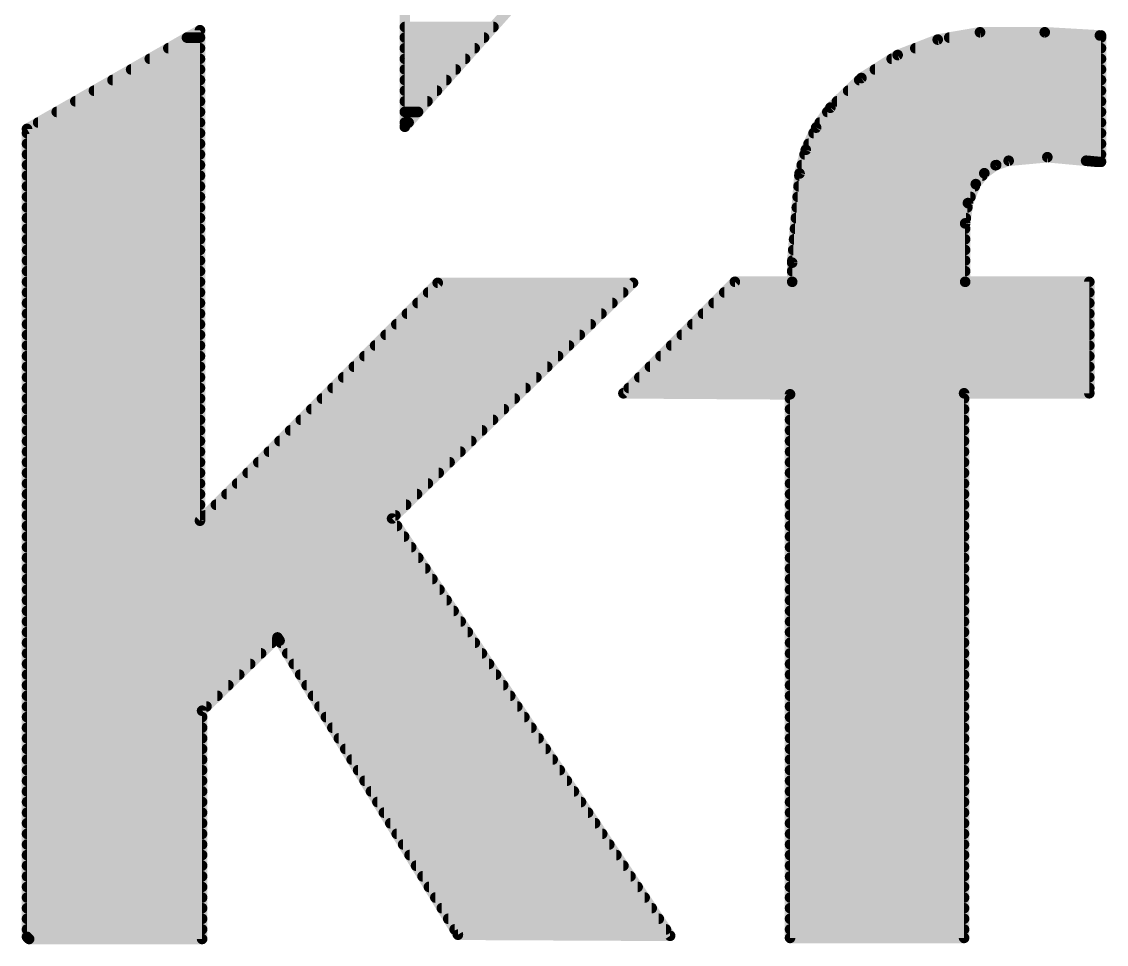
# Model space of a CAD drawing. Extents: x -15.6 to 66.2, y -11.4 to 53.5.
# Drawn here: x 34.234 to 36.83, y 11.09 to 13.297 of the extents above; entities that cross this region are included whole.
import ezdxf

# ---------------------------------------------------------------- set-up
doc = ezdxf.new("R2010")
doc.units = 0
doc.layers.add('21', color=41, linetype='CONTINUOUS')

msp = doc.modelspace()

# ---------------------------------------------------------------- linework, layer by layer
at = {"layer": '21', "const_width": 0.0254}
for points in [[(35.1511, 14.5618), (35.1511, 13.0454)], [(35.1511, 13.0454), (35.6387, 13.5941)], [(35.1511, 13.2842), (35.3633, 13.2842)], [(34.2468, 13.0404), (34.6608, 13.2766)], [(34.6296, 13.2588), (34.6608, 13.2588)], [(34.6608, 13.2766), (34.6608, 12.1031)], [(35.1511, 13.2588), (35.3407, 13.2588)], [(36.3306, 13.2171), (36.4265, 13.2541)], [(36.4265, 13.2541), (36.5277, 13.2715)], [(36.454, 13.2588), (36.8173, 13.2588)], [(36.5277, 13.2715), (36.6827, 13.2715)], [(36.6827, 13.2715), (36.8148, 13.2639)], [(36.8148, 13.2639), (36.8173, 13.2639)], [(36.8173, 13.2639), (36.8173, 12.9616)], [(34.5851, 13.2334), (34.6608, 13.2334)], [(35.1511, 13.2334), (35.3182, 13.2334)], [(36.3729, 13.2334), (36.8173, 13.2334)], [(34.5406, 13.208), (34.6608, 13.208)], [(35.1511, 13.208), (35.2956, 13.208)], [(36.2439, 13.1621), (36.3306, 13.2171)], [(36.3162, 13.208), (36.8173, 13.208)], [(34.496, 13.1826), (34.6608, 13.1826)], [(35.1511, 13.1826), (35.273, 13.1826)], [(36.2762, 13.1826), (36.8173, 13.1826)], [(34.4515, 13.1572), (34.6608, 13.1572)], [(35.1511, 13.1572), (35.2505, 13.1572)], [(36.1696, 13.0912), (36.2439, 13.1621)], [(36.2387, 13.1572), (36.8173, 13.1572)], [(34.407, 13.1318), (34.6608, 13.1318)], [(35.1511, 13.1318), (35.2279, 13.1318)], [(36.2121, 13.1318), (36.8173, 13.1318)], [(34.3625, 13.1064), (34.6608, 13.1064)], [(35.1511, 13.1064), (35.2053, 13.1064)], [(36.1855, 13.1064), (36.8173, 13.1064)], [(34.318, 13.081), (34.6608, 13.081)], [(35.1511, 13.081), (35.1827, 13.081)], [(36.1356, 13.0435), (36.1696, 13.0912)], [(36.1623, 13.081), (36.8173, 13.081)], [(34.2734, 13.0556), (34.6608, 13.0556)], [(35.1511, 13.0556), (35.1602, 13.0556)], [(36.1442, 13.0556), (36.8173, 13.0556)], [(34.2468, 11.1074), (34.2468, 13.0404)], [(34.2468, 13.0302), (34.6608, 13.0302)], [(36.1107, 12.9904), (36.1356, 13.0435)], [(36.1294, 13.0302), (36.8173, 13.0302)], [(34.2468, 13.0048), (34.6608, 13.0048)], [(36.1175, 13.0048), (36.8173, 13.0048)], [(34.2468, 12.9794), (34.6608, 12.9794)], [(36.0959, 12.9337), (36.1107, 12.9904)], [(36.1079, 12.9794), (36.8173, 12.9794)], [(36.689, 12.9728), (36.5963, 12.9642)], [(36.7817, 12.9642), (36.689, 12.9728)], [(34.2468, 12.954), (34.6608, 12.954)], [(36.1012, 12.954), (36.5665, 12.954)], [(36.565, 12.9535), (36.538, 12.9343)], [(36.5963, 12.9642), (36.565, 12.9535)], [(36.8097, 12.9616), (36.7817, 12.9642)], [(36.8173, 12.9616), (36.8097, 12.9616)], [(34.2468, 12.9286), (34.6608, 12.9286)], [(36.0782, 12.7203), (36.0959, 12.9337)], [(36.0955, 12.9286), (36.5335, 12.9286)], [(36.538, 12.9343), (36.5176, 12.9083)], [(34.2468, 12.9032), (34.6608, 12.9032)], [(36.0934, 12.9032), (36.5155, 12.9032)], [(36.5176, 12.9083), (36.4988, 12.8629)], [(34.2468, 12.8778), (34.6608, 12.8778)], [(36.0913, 12.8778), (36.505, 12.8778)], [(34.2468, 12.8524), (34.6608, 12.8524)], [(36.0892, 12.8524), (36.4974, 12.8524)], [(36.4988, 12.8629), (36.4922, 12.8143)], [(34.2468, 12.827), (34.6608, 12.827)], [(36.0871, 12.827), (36.4939, 12.827)], [(36.4922, 12.8143), (36.4922, 12.6746)], [(34.2468, 12.8016), (34.6608, 12.8016)], [(36.0849, 12.8016), (36.4922, 12.8016)], [(34.2468, 12.7762), (34.6608, 12.7762)], [(36.0828, 12.7762), (36.4922, 12.7762)], [(34.2468, 12.7508), (34.6608, 12.7508)], [(36.0807, 12.7508), (36.4922, 12.7508)], [(34.2468, 12.7254), (34.6608, 12.7254)], [(36.0782, 12.6746), (36.0782, 12.7203)], [(36.0786, 12.7254), (36.4922, 12.7254)], [(34.2468, 12.7), (34.6608, 12.7)], [(36.0782, 12.7), (36.4922, 12.7)], [(34.2468, 12.6746), (34.6608, 12.6746)], [(34.6608, 12.1031), (35.2298, 12.6721)], [(35.6972, 12.6721), (35.1206, 12.1082)], [(35.2298, 12.6721), (35.6972, 12.6721)], [(35.6743, 12.4079), (35.941, 12.6746)], [(35.941, 12.6746), (36.0782, 12.6746)], [(36.0782, 12.6746), (36.4922, 12.6746)], [(36.4922, 12.6746), (36.7894, 12.6746)], [(36.7894, 12.6746), (36.7894, 12.4079)], [(34.2468, 12.6492), (34.6608, 12.6492)], [(35.2069, 12.6492), (35.6738, 12.6492)], [(35.9156, 12.6492), (36.7894, 12.6492)], [(34.2468, 12.6238), (34.6608, 12.6238)], [(35.1815, 12.6238), (35.6478, 12.6238)], [(35.8902, 12.6238), (36.7894, 12.6238)], [(34.2468, 12.5984), (34.6608, 12.5984)], [(35.1561, 12.5984), (35.6218, 12.5984)], [(35.8648, 12.5984), (36.7894, 12.5984)], [(34.2468, 12.573), (34.6608, 12.573)], [(35.1307, 12.573), (35.5959, 12.573)], [(35.8394, 12.573), (36.7894, 12.573)], [(34.2468, 12.5476), (34.6608, 12.5476)], [(35.1053, 12.5476), (35.5699, 12.5476)], [(35.814, 12.5476), (36.7894, 12.5476)], [(34.2468, 12.5222), (34.6608, 12.5222)], [(35.0799, 12.5222), (35.5439, 12.5222)], [(35.7886, 12.5222), (36.7894, 12.5222)], [(34.2468, 12.4968), (34.6608, 12.4968)], [(35.0545, 12.4968), (35.518, 12.4968)], [(35.7632, 12.4968), (36.7894, 12.4968)], [(34.2468, 12.4714), (34.6608, 12.4714)], [(35.0291, 12.4714), (35.492, 12.4714)], [(35.7378, 12.4714), (36.7894, 12.4714)], [(34.2468, 12.446), (34.6608, 12.446)], [(35.0037, 12.446), (35.466, 12.446)], [(35.7124, 12.446), (36.7894, 12.446)], [(34.2468, 12.4206), (34.6608, 12.4206)], [(34.9783, 12.4206), (35.44, 12.4206)], [(36.0731, 12.4054), (35.6743, 12.4079)], [(35.687, 12.4206), (36.7894, 12.4206)], [(36.0731, 11.1049), (36.0731, 12.4054)], [(36.7894, 12.4079), (36.4896, 12.4079)], [(36.4896, 12.4079), (36.4896, 11.1049)], [(34.2468, 12.3952), (34.6608, 12.3952)], [(34.9529, 12.3952), (35.4141, 12.3952)], [(36.0731, 12.3952), (36.4896, 12.3952)], [(34.2468, 12.3698), (34.6608, 12.3698)], [(34.2468, 12.3444), (34.6608, 12.3444)], [(34.9021, 12.3444), (35.3621, 12.3444)], [(34.9275, 12.3698), (35.3881, 12.3698)], [(36.0731, 12.3698), (36.4896, 12.3698)], [(36.0731, 12.3444), (36.4896, 12.3444)], [(34.2468, 12.319), (34.6608, 12.319)], [(34.8767, 12.319), (35.3362, 12.319)], [(36.0731, 12.319), (36.4896, 12.319)], [(34.2468, 12.2936), (34.6608, 12.2936)], [(34.8513, 12.2936), (35.3102, 12.2936)], [(36.0731, 12.2936), (36.4896, 12.2936)], [(34.2468, 12.2682), (34.6608, 12.2682)], [(34.8259, 12.2682), (35.2842, 12.2682)], [(36.0731, 12.2682), (36.4896, 12.2682)], [(34.2468, 12.2428), (34.6608, 12.2428)], [(34.8005, 12.2428), (35.2582, 12.2428)], [(36.0731, 12.2428), (36.4896, 12.2428)], [(34.2468, 12.2174), (34.6608, 12.2174)], [(34.7751, 12.2174), (35.2323, 12.2174)], [(36.0731, 12.2174), (36.4896, 12.2174)], [(34.2468, 12.192), (34.6608, 12.192)], [(34.7497, 12.192), (35.2063, 12.192)], [(36.0731, 12.192), (36.4896, 12.192)], [(34.2468, 12.1666), (34.6608, 12.1666)], [(34.7243, 12.1666), (35.1803, 12.1666)], [(36.0731, 12.1666), (36.4896, 12.1666)], [(34.2468, 12.1412), (34.6608, 12.1412)], [(34.6989, 12.1412), (35.1543, 12.1412)], [(36.0731, 12.1412), (36.4896, 12.1412)], [(34.2468, 12.1158), (34.6608, 12.1158)], [(34.6735, 12.1158), (35.1284, 12.1158)], [(36.0731, 12.1158), (36.4896, 12.1158)], [(34.2468, 12.0904), (35.1325, 12.0904)], [(35.1206, 12.1082), (35.7861, 11.11)], [(36.0731, 12.0904), (36.4896, 12.0904)], [(34.2468, 12.065), (35.1494, 12.065)], [(36.0731, 12.065), (36.4896, 12.065)], [(34.2468, 12.0396), (35.1663, 12.0396)], [(36.0731, 12.0396), (36.4896, 12.0396)], [(34.2468, 12.0142), (35.1833, 12.0142)], [(36.0731, 12.0142), (36.4896, 12.0142)], [(34.2468, 11.9888), (35.2002, 11.9888)], [(36.0731, 11.9888), (36.4896, 11.9888)], [(34.2468, 11.9634), (35.2171, 11.9634)], [(36.0731, 11.9634), (36.4896, 11.9634)], [(34.2468, 11.938), (35.2341, 11.938)], [(36.0731, 11.938), (36.4896, 11.938)], [(34.2468, 11.9126), (35.251, 11.9126)], [(36.0731, 11.9126), (36.4896, 11.9126)], [(34.2468, 11.8872), (35.2679, 11.8872)], [(36.0731, 11.8872), (36.4896, 11.8872)], [(34.2468, 11.8618), (35.2849, 11.8618)], [(36.0731, 11.8618), (36.4896, 11.8618)], [(34.2468, 11.8364), (35.3018, 11.8364)], [(36.0731, 11.8364), (36.4896, 11.8364)], [(34.2468, 11.811), (34.8332, 11.811)], [(34.8463, 11.8237), (34.6659, 11.6484)], [(34.8513, 11.8161), (34.8463, 11.8237)], [(35.2781, 11.1125), (34.8513, 11.8161)], [(34.8544, 11.811), (35.3187, 11.811)], [(36.0731, 11.811), (36.4896, 11.811)], [(34.2468, 11.7856), (34.8071, 11.7856)], [(34.8698, 11.7856), (35.3357, 11.7856)], [(36.0731, 11.7856), (36.4896, 11.7856)], [(34.2468, 11.7602), (34.781, 11.7602)], [(34.8852, 11.7602), (35.3526, 11.7602)], [(36.0731, 11.7602), (36.4896, 11.7602)], [(34.2468, 11.7348), (34.7548, 11.7348)], [(34.9006, 11.7348), (35.3695, 11.7348)], [(36.0731, 11.7348), (36.4896, 11.7348)], [(34.2468, 11.7094), (34.7287, 11.7094)], [(34.916, 11.7094), (35.3865, 11.7094)], [(36.0731, 11.7094), (36.4896, 11.7094)], [(34.2468, 11.684), (34.7025, 11.684)], [(34.9314, 11.684), (35.4034, 11.684)], [(36.0731, 11.684), (36.4896, 11.684)], [(34.2468, 11.6586), (34.6764, 11.6586)], [(34.6659, 11.6484), (34.6659, 11.1023)], [(34.9468, 11.6586), (35.4203, 11.6586)], [(36.0731, 11.6586), (36.4896, 11.6586)], [(34.2468, 11.6332), (34.6659, 11.6332)], [(34.9622, 11.6332), (35.4373, 11.6332)], [(36.0731, 11.6332), (36.4896, 11.6332)], [(34.2468, 11.6078), (34.6659, 11.6078)], [(34.9777, 11.6078), (35.4542, 11.6078)], [(36.0731, 11.6078), (36.4896, 11.6078)], [(34.2468, 11.5824), (34.6659, 11.5824)], [(34.9931, 11.5824), (35.4712, 11.5824)], [(36.0731, 11.5824), (36.4896, 11.5824)], [(34.2468, 11.557), (34.6659, 11.557)], [(35.0085, 11.557), (35.4881, 11.557)], [(36.0731, 11.557), (36.4896, 11.557)], [(34.2468, 11.5316), (34.6659, 11.5316)], [(35.0239, 11.5316), (35.505, 11.5316)], [(36.0731, 11.5316), (36.4896, 11.5316)], [(34.2468, 11.5062), (34.6659, 11.5062)], [(35.0393, 11.5062), (35.522, 11.5062)], [(36.0731, 11.5062), (36.4896, 11.5062)], [(34.2468, 11.4808), (34.6659, 11.4808)], [(35.0547, 11.4808), (35.5389, 11.4808)], [(36.0731, 11.4808), (36.4896, 11.4808)], [(34.2468, 11.4554), (34.6659, 11.4554)], [(35.0701, 11.4554), (35.5558, 11.4554)], [(36.0731, 11.4554), (36.4896, 11.4554)], [(34.2468, 11.43), (34.6659, 11.43)], [(35.0855, 11.43), (35.5728, 11.43)], [(36.0731, 11.43), (36.4896, 11.43)], [(34.2468, 11.4046), (34.6659, 11.4046)], [(35.1009, 11.4046), (35.5897, 11.4046)], [(36.0731, 11.4046), (36.4896, 11.4046)], [(34.2468, 11.3792), (34.6659, 11.3792)], [(35.1163, 11.3792), (35.6066, 11.3792)], [(36.0731, 11.3792), (36.4896, 11.3792)], [(34.2468, 11.3538), (34.6659, 11.3538)], [(35.1317, 11.3538), (35.6236, 11.3538)], [(36.0731, 11.3538), (36.4896, 11.3538)], [(34.2468, 11.3284), (34.6659, 11.3284)], [(35.1471, 11.3284), (35.6405, 11.3284)], [(36.0731, 11.3284), (36.4896, 11.3284)], [(34.2468, 11.303), (34.6659, 11.303)], [(35.1625, 11.303), (35.6574, 11.303)], [(36.0731, 11.303), (36.4896, 11.303)], [(34.2468, 11.2776), (34.6659, 11.2776)], [(35.178, 11.2776), (35.6744, 11.2776)], [(36.0731, 11.2776), (36.4896, 11.2776)], [(34.2468, 11.2522), (34.6659, 11.2522)], [(35.1934, 11.2522), (35.6913, 11.2522)], [(36.0731, 11.2522), (36.4896, 11.2522)], [(34.2468, 11.2268), (34.6659, 11.2268)], [(35.2088, 11.2268), (35.7082, 11.2268)], [(36.0731, 11.2268), (36.4896, 11.2268)], [(34.2468, 11.2014), (34.6659, 11.2014)], [(34.2468, 11.176), (34.6659, 11.176)], [(35.2242, 11.2014), (35.7252, 11.2014)], [(35.2396, 11.176), (35.7421, 11.176)], [(36.0731, 11.2014), (36.4896, 11.2014)], [(36.0731, 11.176), (36.4896, 11.176)], [(34.2468, 11.1506), (34.6659, 11.1506)], [(35.255, 11.1506), (35.759, 11.1506)], [(36.0731, 11.1506), (36.4896, 11.1506)], [(34.2468, 11.1252), (34.6659, 11.1252)], [(35.2704, 11.1252), (35.776, 11.1252)], [(36.0731, 11.1252), (36.4896, 11.1252)], [(34.2519, 11.1023), (34.2468, 11.1074)], [(34.6659, 11.1023), (34.2519, 11.1023)], [(35.7861, 11.11), (35.2781, 11.1125)], [(36.4896, 11.1049), (36.0731, 11.1049)]]:
    msp.add_lwpolyline(points, dxfattribs=at)
at = {"layer": '21', "const_width": 0.0127}
for points in [[(35.1511, 13.2905, 1), (35.1511, 13.2779)], [(35.3633, 13.2779, 1), (35.3633, 13.2905)], [(34.6296, 13.2652, 1), (34.6296, 13.2525)], [(34.6671, 13.2766, 1), (34.6545, 13.2766)], [(34.6639, 13.2711, 1), (34.6577, 13.2821)], [(34.6608, 13.2525, 1), (34.6608, 13.2652)], [(35.1511, 13.2652, 1), (35.1511, 13.2525)], [(35.3407, 13.2525, 1), (35.3407, 13.2652)], [(36.4254, 13.2603, 1), (36.4276, 13.2478)], [(36.4288, 13.2481, 1), (36.4242, 13.26)], [(36.454, 13.2652, 1), (36.454, 13.2525)], [(36.5277, 13.2779, 1), (36.5277, 13.2652)], [(36.5288, 13.2652, 1), (36.5266, 13.2778)], [(36.6831, 13.2778, 1), (36.6823, 13.2652)], [(36.6827, 13.2652, 1), (36.6827, 13.2779)], [(36.8148, 13.2703, 1), (36.8148, 13.2576)], [(36.8237, 13.2639, 1), (36.811, 13.2639)], [(36.8144, 13.2576, 1), (36.8152, 13.2702)], [(36.8173, 13.2576, 1), (36.8173, 13.2703)], [(36.8173, 13.2525, 1), (36.8173, 13.2652)], [(34.5851, 13.2398, 1), (34.5851, 13.2271)], [(34.6608, 13.2271, 1), (34.6608, 13.2398)], [(35.1511, 13.2398, 1), (35.1511, 13.2271)], [(35.3182, 13.2271, 1), (35.3182, 13.2398)], [(36.3729, 13.2398, 1), (36.3729, 13.2271)], [(36.8173, 13.2271, 1), (36.8173, 13.2398)], [(34.5406, 13.2143, 1), (34.5406, 13.2017)], [(34.6608, 13.2017, 1), (34.6608, 13.2143)], [(35.1511, 13.2143, 1), (35.1511, 13.2017)], [(35.2956, 13.2017, 1), (35.2956, 13.2143)], [(36.3162, 13.2143, 1), (36.3162, 13.2017)], [(36.3284, 13.2231, 1), (36.3329, 13.2112)], [(36.334, 13.2118, 1), (36.3272, 13.2225)], [(36.8173, 13.2017, 1), (36.8173, 13.2143)], [(34.496, 13.189, 1), (34.496, 13.1763)], [(34.6608, 13.1763, 1), (34.6608, 13.189)], [(35.1511, 13.189, 1), (35.1511, 13.1763)], [(35.273, 13.1763, 1), (35.273, 13.189)], [(36.2762, 13.189, 1), (36.2762, 13.1763)], [(36.8173, 13.1763, 1), (36.8173, 13.189)], [(34.4515, 13.1636, 1), (34.4515, 13.1509)], [(34.6608, 13.1509, 1), (34.6608, 13.1636)], [(35.1511, 13.1636, 1), (35.1511, 13.1509)], [(35.2505, 13.1509, 1), (35.2505, 13.1636)], [(36.2387, 13.1636, 1), (36.2387, 13.1509)], [(36.2405, 13.1675, 1), (36.2473, 13.1568)], [(36.2483, 13.1575, 1), (36.2395, 13.1667)], [(36.8173, 13.1509, 1), (36.8173, 13.1636)], [(34.407, 13.1381, 1), (34.407, 13.1255)], [(34.6608, 13.1255, 1), (34.6608, 13.1381)], [(35.1511, 13.1381, 1), (35.1511, 13.1255)], [(35.2279, 13.1255, 1), (35.2279, 13.1381)], [(36.2121, 13.1381, 1), (36.2121, 13.1255)], [(36.8173, 13.1255, 1), (36.8173, 13.1381)], [(34.3625, 13.1128, 1), (34.3625, 13.1001)], [(34.6608, 13.1001, 1), (34.6608, 13.1128)], [(35.1511, 13.1128, 1), (35.1511, 13.1001)], [(35.2053, 13.1001, 1), (35.2053, 13.1128)], [(36.1855, 13.1128, 1), (36.1855, 13.1001)], [(36.8173, 13.1001, 1), (36.8173, 13.1128)], [(34.318, 13.0874, 1), (34.318, 13.0747)], [(34.6608, 13.0747, 1), (34.6608, 13.0874)], [(35.1511, 13.0874, 1), (35.1511, 13.0747)], [(35.1827, 13.0747, 1), (35.1827, 13.0874)], [(36.1623, 13.0874, 1), (36.1623, 13.0747)], [(36.1652, 13.0958, 1), (36.174, 13.0866)], [(36.1748, 13.0875, 1), (36.1644, 13.0949)], [(36.8173, 13.0747, 1), (36.8173, 13.0874)], [(34.2734, 13.0619, 1), (34.2734, 13.0493)], [(34.6608, 13.0493, 1), (34.6608, 13.0619)], [(35.1511, 13.0619, 1), (35.1511, 13.0493)], [(35.1602, 13.0493, 1), (35.1602, 13.0619)], [(36.1442, 13.0619, 1), (36.1442, 13.0493)], [(36.8173, 13.0493, 1), (36.8173, 13.0619)], [(34.2531, 13.0404, 1), (34.2405, 13.0404)], [(34.2437, 13.0459, 1), (34.2499, 13.0349)], [(34.2468, 13.0366, 1), (34.2468, 13.0239)], [(34.6608, 13.0239, 1), (34.6608, 13.0366)], [(35.1464, 13.0496, 1), (35.1558, 13.0412)], [(35.1448, 13.0454, 1), (35.1574, 13.0454)], [(36.1294, 13.0366, 1), (36.1294, 13.0239)], [(36.1304, 13.0472, 1), (36.1408, 13.0398)], [(36.1413, 13.0408, 1), (36.1298, 13.0462)], [(36.8173, 13.0239, 1), (36.8173, 13.0366)], [(34.2468, 13.0112, 1), (34.2468, 12.9985)], [(34.6608, 12.9985, 1), (34.6608, 13.0112)], [(36.1175, 13.0112, 1), (36.1175, 12.9985)], [(36.8173, 12.9985, 1), (36.8173, 13.0112)], [(34.2468, 12.9857, 1), (34.2468, 12.9731)], [(34.6608, 12.9731, 1), (34.6608, 12.9857)], [(36.1079, 12.9857, 1), (36.1079, 12.9731)], [(36.105, 12.9931, 1), (36.1165, 12.9877)], [(36.1169, 12.9888, 1), (36.1046, 12.992)], [(36.6896, 12.9791, 1), (36.6884, 12.9665)], [(36.6896, 12.9665, 1), (36.6884, 12.9791)], [(36.8173, 12.9731, 1), (36.8173, 12.9857)], [(34.2468, 12.9604, 1), (34.2468, 12.9477)], [(34.6608, 12.9477, 1), (34.6608, 12.9604)], [(36.1012, 12.9604, 1), (36.1012, 12.9477)], [(36.5629, 12.9595, 1), (36.567, 12.9475)], [(36.5687, 12.9483, 1), (36.5613, 12.9587)], [(36.5665, 12.9477, 1), (36.5665, 12.9604)], [(36.5957, 12.9705, 1), (36.5969, 12.9579)], [(36.5984, 12.9582, 1), (36.5942, 12.9702)], [(36.7823, 12.9705, 1), (36.7811, 12.9579)], [(36.7811, 12.9579, 1), (36.7823, 12.9705)], [(36.8097, 12.968, 1), (36.8097, 12.9553)], [(36.8091, 12.9553, 1), (36.8103, 12.9679)], [(36.811, 12.9616, 1), (36.8237, 12.9616)], [(36.8173, 12.9553, 1), (36.8173, 12.968)], [(34.2468, 12.935, 1), (34.2468, 12.9223)], [(34.6608, 12.9223, 1), (34.6608, 12.935)], [(36.0955, 12.935, 1), (36.0955, 12.9223)], [(36.1022, 12.9332, 1), (36.0896, 12.9342)], [(36.0898, 12.9353, 1), (36.102, 12.9321)], [(36.5343, 12.9395, 1), (36.5417, 12.9292)], [(36.543, 12.9304, 1), (36.533, 12.9383)], [(36.5335, 12.9223, 1), (36.5335, 12.935)], [(34.2468, 12.9095, 1), (34.2468, 12.8969)], [(34.6608, 12.8969, 1), (34.6608, 12.9095)], [(36.0934, 12.9095, 1), (36.0934, 12.8969)], [(36.5126, 12.9122, 1), (36.5226, 12.9044)], [(36.5235, 12.9059, 1), (36.5117, 12.9107)], [(36.5155, 12.8969, 1), (36.5155, 12.9095)], [(34.2468, 12.8841, 1), (34.2468, 12.8715)], [(34.6608, 12.8715, 1), (34.6608, 12.8841)], [(36.0913, 12.8841, 1), (36.0913, 12.8715)], [(36.505, 12.8715, 1), (36.505, 12.8841)], [(34.2468, 12.8588, 1), (34.2468, 12.8461)], [(34.6608, 12.8461, 1), (34.6608, 12.8588)], [(36.0892, 12.8588, 1), (36.0892, 12.8461)], [(36.5051, 12.8621, 1), (36.4925, 12.8638)], [(36.493, 12.8654, 1), (36.5047, 12.8605)], [(36.4974, 12.8461, 1), (36.4974, 12.8588)], [(34.2468, 12.8333, 1), (34.2468, 12.8207)], [(34.6608, 12.8207, 1), (34.6608, 12.8333)], [(36.0871, 12.8333, 1), (36.0871, 12.8207)], [(36.4986, 12.8143, 1), (36.4859, 12.8143)], [(36.4939, 12.8207, 1), (36.4939, 12.8333)], [(34.2468, 12.8079, 1), (34.2468, 12.7953)], [(34.6608, 12.7953, 1), (34.6608, 12.8079)], [(36.0849, 12.8079, 1), (36.0849, 12.7953)], [(36.4859, 12.8152, 1), (36.4985, 12.8134)], [(36.4922, 12.7953, 1), (36.4922, 12.8079)], [(34.2468, 12.7826, 1), (34.2468, 12.7699)], [(34.6608, 12.7699, 1), (34.6608, 12.7826)], [(36.0828, 12.7826, 1), (36.0828, 12.7699)], [(36.4922, 12.7699, 1), (36.4922, 12.7826)], [(34.2468, 12.7571, 1), (34.2468, 12.7445)], [(34.6608, 12.7445, 1), (34.6608, 12.7571)], [(36.0807, 12.7571, 1), (36.0807, 12.7445)], [(36.4922, 12.7445, 1), (36.4922, 12.7571)], [(34.2468, 12.7317, 1), (34.2468, 12.7191)], [(34.6608, 12.7191, 1), (34.6608, 12.7317)], [(36.0719, 12.7208, 1), (36.0845, 12.7198)], [(36.0846, 12.7203, 1), (36.0719, 12.7203)], [(36.0786, 12.7317, 1), (36.0786, 12.7191)], [(36.4922, 12.7191, 1), (36.4922, 12.7317)], [(34.2468, 12.7064, 1), (34.2468, 12.6937)], [(34.6608, 12.6937, 1), (34.6608, 12.7064)], [(36.0782, 12.7064, 1), (36.0782, 12.6937)], [(36.4922, 12.6937, 1), (36.4922, 12.7064)], [(34.2468, 12.6809, 1), (34.2468, 12.6683)], [(34.6608, 12.6683, 1), (34.6608, 12.6809)], [(35.2298, 12.6784, 1), (35.2298, 12.6658)], [(35.2343, 12.6676, 1), (35.2253, 12.6766)], [(35.7016, 12.6676, 1), (35.6928, 12.6766)], [(35.6972, 12.6658, 1), (35.6972, 12.6784)], [(35.941, 12.6809, 1), (35.941, 12.6683)], [(35.9455, 12.6701, 1), (35.9365, 12.6791)], [(36.0782, 12.6809, 1), (36.0782, 12.6683)], [(36.0719, 12.6746, 1), (36.0846, 12.6746)], [(36.0782, 12.6683, 1), (36.0782, 12.6809)], [(36.4922, 12.6809, 1), (36.4922, 12.6683)], [(36.4859, 12.6746, 1), (36.4986, 12.6746)], [(36.4922, 12.6683, 1), (36.4922, 12.6809)], [(36.7957, 12.6746, 1), (36.7831, 12.6746)], [(36.7894, 12.6683, 1), (36.7894, 12.6809)], [(34.2468, 12.6555, 1), (34.2468, 12.6429)], [(34.6608, 12.6429, 1), (34.6608, 12.6555)], [(35.2069, 12.6555, 1), (35.2069, 12.6429)], [(35.6738, 12.6429, 1), (35.6738, 12.6555)], [(35.9156, 12.6555, 1), (35.9156, 12.6429)], [(36.7894, 12.6429, 1), (36.7894, 12.6555)], [(34.2468, 12.6302, 1), (34.2468, 12.6175)], [(34.6608, 12.6175, 1), (34.6608, 12.6302)], [(35.1815, 12.6302, 1), (35.1815, 12.6175)], [(35.6478, 12.6175, 1), (35.6478, 12.6302)], [(35.8902, 12.6302, 1), (35.8902, 12.6175)], [(36.7894, 12.6175, 1), (36.7894, 12.6302)], [(34.2468, 12.6047, 1), (34.2468, 12.5921)], [(34.6608, 12.5921, 1), (34.6608, 12.6047)], [(35.1561, 12.6047, 1), (35.1561, 12.5921)], [(35.6218, 12.5921, 1), (35.6218, 12.6047)], [(35.8648, 12.6047, 1), (35.8648, 12.5921)], [(36.7894, 12.5921, 1), (36.7894, 12.6047)], [(34.2468, 12.5793, 1), (34.2468, 12.5667)], [(34.6608, 12.5667, 1), (34.6608, 12.5793)], [(35.1307, 12.5793, 1), (35.1307, 12.5667)], [(35.5959, 12.5667, 1), (35.5959, 12.5793)], [(35.8394, 12.5793, 1), (35.8394, 12.5667)], [(36.7894, 12.5667, 1), (36.7894, 12.5793)], [(34.2468, 12.554, 1), (34.2468, 12.5413)], [(34.6608, 12.5413, 1), (34.6608, 12.554)], [(35.1053, 12.554, 1), (35.1053, 12.5413)], [(35.5699, 12.5413, 1), (35.5699, 12.554)], [(35.814, 12.554, 1), (35.814, 12.5413)], [(36.7894, 12.5413, 1), (36.7894, 12.554)], [(34.2468, 12.5285, 1), (34.2468, 12.5159)], [(34.6608, 12.5159, 1), (34.6608, 12.5285)], [(35.0799, 12.5285, 1), (35.0799, 12.5159)], [(35.5439, 12.5159, 1), (35.5439, 12.5285)], [(35.7886, 12.5285, 1), (35.7886, 12.5159)], [(36.7894, 12.5159, 1), (36.7894, 12.5285)], [(34.2468, 12.5031, 1), (34.2468, 12.4905)], [(34.6608, 12.4905, 1), (34.6608, 12.5031)], [(35.0545, 12.5031, 1), (35.0545, 12.4905)], [(35.518, 12.4905, 1), (35.518, 12.5031)], [(35.7632, 12.5031, 1), (35.7632, 12.4905)], [(36.7894, 12.4905, 1), (36.7894, 12.5031)], [(34.2468, 12.4778, 1), (34.2468, 12.4651)], [(34.6608, 12.4651, 1), (34.6608, 12.4778)], [(35.0291, 12.4778, 1), (35.0291, 12.4651)], [(35.492, 12.4651, 1), (35.492, 12.4778)], [(35.7378, 12.4778, 1), (35.7378, 12.4651)], [(36.7894, 12.4651, 1), (36.7894, 12.4778)], [(34.2468, 12.4523, 1), (34.2468, 12.4397)], [(34.6608, 12.4397, 1), (34.6608, 12.4523)], [(35.0037, 12.4523, 1), (35.0037, 12.4397)], [(35.466, 12.4397, 1), (35.466, 12.4523)], [(35.7124, 12.4523, 1), (35.7124, 12.4397)], [(36.7894, 12.4397, 1), (36.7894, 12.4523)], [(34.2468, 12.4269, 1), (34.2468, 12.4143)], [(34.6608, 12.4143, 1), (34.6608, 12.4269)], [(34.9783, 12.4269, 1), (34.9783, 12.4143)], [(35.44, 12.4143, 1), (35.44, 12.4269)], [(35.6698, 12.4124, 1), (35.6788, 12.4034)], [(35.6743, 12.4142, 1), (35.6743, 12.4016)], [(35.687, 12.4269, 1), (35.687, 12.4143)], [(36.0795, 12.4054, 1), (36.0668, 12.4054)], [(36.0731, 12.3991, 1), (36.0731, 12.4117)], [(36.496, 12.4079, 1), (36.4833, 12.4079)], [(36.4896, 12.4142, 1), (36.4896, 12.4016)], [(36.7831, 12.4079, 1), (36.7957, 12.4079)], [(36.7894, 12.4143, 1), (36.7894, 12.4269)], [(36.7894, 12.4016, 1), (36.7894, 12.4142)], [(34.2468, 12.4016, 1), (34.2468, 12.3889)], [(34.6608, 12.3889, 1), (34.6608, 12.4016)], [(34.9529, 12.4016, 1), (34.9529, 12.3889)], [(35.4141, 12.3889, 1), (35.4141, 12.4016)], [(36.0731, 12.4016, 1), (36.0731, 12.3889)], [(36.4896, 12.3889, 1), (36.4896, 12.4016)], [(34.2468, 12.3762, 1), (34.2468, 12.3635)], [(34.2468, 12.3507, 1), (34.2468, 12.3381)], [(34.6608, 12.3635, 1), (34.6608, 12.3762)], [(34.6608, 12.3381, 1), (34.6608, 12.3507)], [(34.9021, 12.3507, 1), (34.9021, 12.3381)], [(34.9275, 12.3762, 1), (34.9275, 12.3635)], [(35.3621, 12.3381, 1), (35.3621, 12.3507)], [(35.3881, 12.3635, 1), (35.3881, 12.3762)], [(36.0731, 12.3762, 1), (36.0731, 12.3635)], [(36.0731, 12.3507, 1), (36.0731, 12.3381)], [(36.4896, 12.3635, 1), (36.4896, 12.3762)], [(36.4896, 12.3381, 1), (36.4896, 12.3507)], [(34.2468, 12.3254, 1), (34.2468, 12.3127)], [(34.6608, 12.3127, 1), (34.6608, 12.3254)], [(34.8767, 12.3254, 1), (34.8767, 12.3127)], [(35.3362, 12.3127, 1), (35.3362, 12.3254)], [(36.0731, 12.3254, 1), (36.0731, 12.3127)], [(36.4896, 12.3127, 1), (36.4896, 12.3254)], [(34.2468, 12.3, 1), (34.2468, 12.2873)], [(34.6608, 12.2873, 1), (34.6608, 12.3)], [(34.8513, 12.3, 1), (34.8513, 12.2873)], [(35.3102, 12.2873, 1), (35.3102, 12.3)], [(36.0731, 12.3, 1), (36.0731, 12.2873)], [(36.4896, 12.2873, 1), (36.4896, 12.3)], [(34.2468, 12.2745, 1), (34.2468, 12.2619)], [(34.6608, 12.2619, 1), (34.6608, 12.2745)], [(34.8259, 12.2745, 1), (34.8259, 12.2619)], [(35.2842, 12.2619, 1), (35.2842, 12.2745)], [(36.0731, 12.2745, 1), (36.0731, 12.2619)], [(36.4896, 12.2619, 1), (36.4896, 12.2745)], [(34.2468, 12.2492, 1), (34.2468, 12.2365)], [(34.6608, 12.2365, 1), (34.6608, 12.2492)], [(34.8005, 12.2492, 1), (34.8005, 12.2365)], [(35.2582, 12.2365, 1), (35.2582, 12.2492)], [(36.0731, 12.2492, 1), (36.0731, 12.2365)], [(36.4896, 12.2365, 1), (36.4896, 12.2492)], [(34.2468, 12.2238, 1), (34.2468, 12.2111)], [(34.6608, 12.2111, 1), (34.6608, 12.2238)], [(34.7751, 12.2238, 1), (34.7751, 12.2111)], [(35.2323, 12.2111, 1), (35.2323, 12.2238)], [(36.0731, 12.2238, 1), (36.0731, 12.2111)], [(36.4896, 12.2111, 1), (36.4896, 12.2238)], [(34.2468, 12.1983, 1), (34.2468, 12.1857)], [(34.6608, 12.1857, 1), (34.6608, 12.1983)], [(34.7497, 12.1983, 1), (34.7497, 12.1857)], [(35.2063, 12.1857, 1), (35.2063, 12.1983)], [(36.0731, 12.1983, 1), (36.0731, 12.1857)], [(36.4896, 12.1857, 1), (36.4896, 12.1983)], [(34.2468, 12.173, 1), (34.2468, 12.1603)], [(34.6608, 12.1603, 1), (34.6608, 12.173)], [(34.7243, 12.173, 1), (34.7243, 12.1603)], [(35.1803, 12.1603, 1), (35.1803, 12.173)], [(36.0731, 12.173, 1), (36.0731, 12.1603)], [(36.4896, 12.1603, 1), (36.4896, 12.173)], [(34.2468, 12.1476, 1), (34.2468, 12.1349)], [(34.6608, 12.1349, 1), (34.6608, 12.1476)], [(34.6989, 12.1476, 1), (34.6989, 12.1349)], [(35.1543, 12.1349, 1), (35.1543, 12.1476)], [(36.0731, 12.1476, 1), (36.0731, 12.1349)], [(36.4896, 12.1349, 1), (36.4896, 12.1476)], [(34.2468, 12.1221, 1), (34.2468, 12.1095)], [(34.6608, 12.1095, 1), (34.6608, 12.1221)], [(34.6735, 12.1221, 1), (34.6735, 12.1095)], [(35.1284, 12.1095, 1), (35.1284, 12.1221)], [(36.0731, 12.1221, 1), (36.0731, 12.1095)], [(36.4896, 12.1095, 1), (36.4896, 12.1221)], [(34.2468, 12.0968, 1), (34.2468, 12.0841)], [(34.6563, 12.1076, 1), (34.6653, 12.0986)], [(34.6545, 12.1031, 1), (34.6671, 12.1031)], [(35.1259, 12.1117, 1), (35.1153, 12.1047)], [(35.1162, 12.1127, 1), (35.125, 12.1037)], [(35.1325, 12.0841, 1), (35.1325, 12.0968)], [(36.0731, 12.0968, 1), (36.0731, 12.0841)], [(36.4896, 12.0841, 1), (36.4896, 12.0968)], [(34.2468, 12.0714, 1), (34.2468, 12.0587)], [(35.1494, 12.0587, 1), (35.1494, 12.0714)], [(36.0731, 12.0714, 1), (36.0731, 12.0587)], [(36.4896, 12.0587, 1), (36.4896, 12.0714)], [(34.2468, 12.0459, 1), (34.2468, 12.0333)], [(35.1663, 12.0333, 1), (35.1663, 12.0459)], [(36.0731, 12.0459, 1), (36.0731, 12.0333)], [(36.4896, 12.0333, 1), (36.4896, 12.0459)], [(34.2468, 12.0206, 1), (34.2468, 12.0079)], [(35.1833, 12.0079, 1), (35.1833, 12.0206)], [(36.0731, 12.0206, 1), (36.0731, 12.0079)], [(36.4896, 12.0079, 1), (36.4896, 12.0206)], [(34.2468, 11.9952, 1), (34.2468, 11.9825)], [(35.2002, 11.9825, 1), (35.2002, 11.9952)], [(36.0731, 11.9952, 1), (36.0731, 11.9825)], [(36.4896, 11.9825, 1), (36.4896, 11.9952)], [(34.2468, 11.9697, 1), (34.2468, 11.9571)], [(35.2171, 11.9571, 1), (35.2171, 11.9697)], [(36.0731, 11.9697, 1), (36.0731, 11.9571)], [(36.4896, 11.9571, 1), (36.4896, 11.9697)], [(34.2468, 11.9444, 1), (34.2468, 11.9317)], [(35.2341, 11.9317, 1), (35.2341, 11.9444)], [(36.0731, 11.9444, 1), (36.0731, 11.9317)], [(36.4896, 11.9317, 1), (36.4896, 11.9444)], [(34.2468, 11.919, 1), (34.2468, 11.9063)], [(35.251, 11.9063, 1), (35.251, 11.919)], [(36.0731, 11.919, 1), (36.0731, 11.9063)], [(36.4896, 11.9063, 1), (36.4896, 11.919)], [(34.2468, 11.8935, 1), (34.2468, 11.8809)], [(35.2679, 11.8809, 1), (35.2679, 11.8935)], [(36.0731, 11.8935, 1), (36.0731, 11.8809)], [(36.4896, 11.8809, 1), (36.4896, 11.8935)], [(34.2468, 11.8681, 1), (34.2468, 11.8555)], [(35.2849, 11.8555, 1), (35.2849, 11.8681)], [(36.0731, 11.8681, 1), (36.0731, 11.8555)], [(36.4896, 11.8555, 1), (36.4896, 11.8681)], [(34.2468, 11.8428, 1), (34.2468, 11.8301)], [(35.3018, 11.8301, 1), (35.3018, 11.8428)], [(36.0731, 11.8428, 1), (36.0731, 11.8301)], [(36.4896, 11.8301, 1), (36.4896, 11.8428)], [(34.2468, 11.8173, 1), (34.2468, 11.8047)], [(34.8332, 11.8047, 1), (34.8332, 11.8173)], [(34.8516, 11.8272, 1), (34.841, 11.8202)], [(34.8507, 11.8191, 1), (34.8419, 11.8283)], [(34.8567, 11.8194, 1), (34.8459, 11.8128)], [(34.846, 11.8126, 1), (34.8566, 11.8196)], [(34.8544, 11.8173, 1), (34.8544, 11.8047)], [(35.3187, 11.8047, 1), (35.3187, 11.8173)], [(36.0731, 11.8173, 1), (36.0731, 11.8047)], [(36.4896, 11.8047, 1), (36.4896, 11.8173)], [(34.2468, 11.7919, 1), (34.2468, 11.7793)], [(34.8071, 11.7793, 1), (34.8071, 11.7919)], [(34.8698, 11.7919, 1), (34.8698, 11.7793)], [(35.3357, 11.7793, 1), (35.3357, 11.7919)], [(36.0731, 11.7919, 1), (36.0731, 11.7793)], [(36.4896, 11.7793, 1), (36.4896, 11.7919)], [(34.2468, 11.7666, 1), (34.2468, 11.7539)], [(34.781, 11.7539, 1), (34.781, 11.7666)], [(34.8852, 11.7666, 1), (34.8852, 11.7539)], [(35.3526, 11.7539, 1), (35.3526, 11.7666)], [(36.0731, 11.7666, 1), (36.0731, 11.7539)], [(36.4896, 11.7539, 1), (36.4896, 11.7666)], [(34.2468, 11.7411, 1), (34.2468, 11.7285)], [(34.7548, 11.7285, 1), (34.7548, 11.7411)], [(34.9006, 11.7411, 1), (34.9006, 11.7285)], [(35.3695, 11.7285, 1), (35.3695, 11.7411)], [(36.0731, 11.7411, 1), (36.0731, 11.7285)], [(36.4896, 11.7285, 1), (36.4896, 11.7411)], [(34.2468, 11.7157, 1), (34.2468, 11.7031)], [(34.7287, 11.7031, 1), (34.7287, 11.7157)], [(34.916, 11.7157, 1), (34.916, 11.7031)], [(35.3865, 11.7031, 1), (35.3865, 11.7157)], [(36.0731, 11.7157, 1), (36.0731, 11.7031)], [(36.4896, 11.7031, 1), (36.4896, 11.7157)], [(34.2468, 11.6904, 1), (34.2468, 11.6777)], [(34.7025, 11.6777, 1), (34.7025, 11.6904)], [(34.9314, 11.6904, 1), (34.9314, 11.6777)], [(35.4034, 11.6777, 1), (35.4034, 11.6904)], [(36.0731, 11.6904, 1), (36.0731, 11.6777)], [(36.4896, 11.6777, 1), (36.4896, 11.6904)], [(34.2468, 11.6649, 1), (34.2468, 11.6523)], [(34.6722, 11.6484, 1), (34.6596, 11.6484)], [(34.6615, 11.653, 1), (34.6703, 11.6438)], [(34.6764, 11.6523, 1), (34.6764, 11.6649)], [(34.9468, 11.6649, 1), (34.9468, 11.6523)], [(35.4203, 11.6523, 1), (35.4203, 11.6649)], [(36.0731, 11.6649, 1), (36.0731, 11.6523)], [(36.4896, 11.6523, 1), (36.4896, 11.6649)], [(34.2468, 11.6395, 1), (34.2468, 11.6269)], [(34.6659, 11.6269, 1), (34.6659, 11.6395)], [(34.9622, 11.6395, 1), (34.9622, 11.6269)], [(35.4373, 11.6269, 1), (35.4373, 11.6395)], [(36.0731, 11.6395, 1), (36.0731, 11.6269)], [(36.4896, 11.6269, 1), (36.4896, 11.6395)], [(34.2468, 11.6142, 1), (34.2468, 11.6015)], [(34.6659, 11.6015, 1), (34.6659, 11.6142)], [(34.9777, 11.6142, 1), (34.9777, 11.6015)], [(35.4542, 11.6015, 1), (35.4542, 11.6142)], [(36.0731, 11.6142, 1), (36.0731, 11.6015)], [(36.4896, 11.6015, 1), (36.4896, 11.6142)], [(34.2468, 11.5887, 1), (34.2468, 11.5761)], [(34.6659, 11.5761, 1), (34.6659, 11.5887)], [(34.9931, 11.5887, 1), (34.9931, 11.5761)], [(35.4712, 11.5761, 1), (35.4712, 11.5887)], [(36.0731, 11.5887, 1), (36.0731, 11.5761)], [(36.4896, 11.5761, 1), (36.4896, 11.5887)], [(34.2468, 11.5633, 1), (34.2468, 11.5507)], [(34.6659, 11.5507, 1), (34.6659, 11.5633)], [(35.0085, 11.5633, 1), (35.0085, 11.5507)], [(35.4881, 11.5507, 1), (35.4881, 11.5633)], [(36.0731, 11.5633, 1), (36.0731, 11.5507)], [(36.4896, 11.5507, 1), (36.4896, 11.5633)], [(34.2468, 11.538, 1), (34.2468, 11.5253)], [(34.6659, 11.5253, 1), (34.6659, 11.538)], [(35.0239, 11.538, 1), (35.0239, 11.5253)], [(35.505, 11.5253, 1), (35.505, 11.538)], [(36.0731, 11.538, 1), (36.0731, 11.5253)], [(36.4896, 11.5253, 1), (36.4896, 11.538)], [(34.2468, 11.5125, 1), (34.2468, 11.4999)], [(34.6659, 11.4999, 1), (34.6659, 11.5125)], [(35.0393, 11.5125, 1), (35.0393, 11.4999)], [(35.522, 11.4999, 1), (35.522, 11.5125)], [(36.0731, 11.5125, 1), (36.0731, 11.4999)], [(36.4896, 11.4999, 1), (36.4896, 11.5125)], [(34.2468, 11.4871, 1), (34.2468, 11.4745)], [(34.6659, 11.4745, 1), (34.6659, 11.4871)], [(35.0547, 11.4871, 1), (35.0547, 11.4745)], [(35.5389, 11.4745, 1), (35.5389, 11.4871)], [(36.0731, 11.4871, 1), (36.0731, 11.4745)], [(36.4896, 11.4745, 1), (36.4896, 11.4871)], [(34.2468, 11.4618, 1), (34.2468, 11.4491)], [(34.6659, 11.4491, 1), (34.6659, 11.4618)], [(35.0701, 11.4618, 1), (35.0701, 11.4491)], [(35.5558, 11.4491, 1), (35.5558, 11.4618)], [(36.0731, 11.4618, 1), (36.0731, 11.4491)], [(36.4896, 11.4491, 1), (36.4896, 11.4618)], [(34.2468, 11.4363, 1), (34.2468, 11.4237)], [(34.6659, 11.4237, 1), (34.6659, 11.4363)], [(35.0855, 11.4363, 1), (35.0855, 11.4237)], [(35.5728, 11.4237, 1), (35.5728, 11.4363)], [(36.0731, 11.4363, 1), (36.0731, 11.4237)], [(36.4896, 11.4237, 1), (36.4896, 11.4363)], [(34.2468, 11.4109, 1), (34.2468, 11.3983)], [(34.6659, 11.3983, 1), (34.6659, 11.4109)], [(35.1009, 11.4109, 1), (35.1009, 11.3983)], [(35.5897, 11.3983, 1), (35.5897, 11.4109)], [(36.0731, 11.4109, 1), (36.0731, 11.3983)], [(36.4896, 11.3983, 1), (36.4896, 11.4109)], [(34.2468, 11.3856, 1), (34.2468, 11.3729)], [(34.6659, 11.3729, 1), (34.6659, 11.3856)], [(35.1163, 11.3856, 1), (35.1163, 11.3729)], [(35.6066, 11.3729, 1), (35.6066, 11.3856)], [(36.0731, 11.3856, 1), (36.0731, 11.3729)], [(36.4896, 11.3729, 1), (36.4896, 11.3856)], [(34.2468, 11.3601, 1), (34.2468, 11.3475)], [(34.6659, 11.3475, 1), (34.6659, 11.3601)], [(35.1317, 11.3601, 1), (35.1317, 11.3475)], [(35.6236, 11.3475, 1), (35.6236, 11.3601)], [(36.0731, 11.3601, 1), (36.0731, 11.3475)], [(36.4896, 11.3475, 1), (36.4896, 11.3601)], [(34.2468, 11.3347, 1), (34.2468, 11.3221)], [(34.6659, 11.3221, 1), (34.6659, 11.3347)], [(35.1471, 11.3347, 1), (35.1471, 11.3221)], [(35.6405, 11.3221, 1), (35.6405, 11.3347)], [(36.0731, 11.3347, 1), (36.0731, 11.3221)], [(36.4896, 11.3221, 1), (36.4896, 11.3347)], [(34.2468, 11.3094, 1), (34.2468, 11.2967)], [(34.6659, 11.2967, 1), (34.6659, 11.3094)], [(35.1625, 11.3094, 1), (35.1625, 11.2967)], [(35.6574, 11.2967, 1), (35.6574, 11.3094)], [(36.0731, 11.3094, 1), (36.0731, 11.2967)], [(36.4896, 11.2967, 1), (36.4896, 11.3094)], [(34.2468, 11.284, 1), (34.2468, 11.2713)], [(34.6659, 11.2713, 1), (34.6659, 11.284)], [(35.178, 11.284, 1), (35.178, 11.2713)], [(35.6744, 11.2713, 1), (35.6744, 11.284)], [(36.0731, 11.284, 1), (36.0731, 11.2713)], [(36.4896, 11.2713, 1), (36.4896, 11.284)], [(34.2468, 11.2585, 1), (34.2468, 11.2459)], [(34.6659, 11.2459, 1), (34.6659, 11.2585)], [(35.1934, 11.2585, 1), (35.1934, 11.2459)], [(35.6913, 11.2459, 1), (35.6913, 11.2585)], [(36.0731, 11.2585, 1), (36.0731, 11.2459)], [(36.4896, 11.2459, 1), (36.4896, 11.2585)], [(34.2468, 11.2332, 1), (34.2468, 11.2205)], [(34.6659, 11.2205, 1), (34.6659, 11.2332)], [(35.2088, 11.2332, 1), (35.2088, 11.2205)], [(35.7082, 11.2205, 1), (35.7082, 11.2332)], [(36.0731, 11.2332, 1), (36.0731, 11.2205)], [(36.4896, 11.2205, 1), (36.4896, 11.2332)], [(34.2468, 11.2078, 1), (34.2468, 11.1951)], [(34.2468, 11.1823, 1), (34.2468, 11.1697)], [(34.6659, 11.1951, 1), (34.6659, 11.2078)], [(34.6659, 11.1697, 1), (34.6659, 11.1823)], [(35.2242, 11.2078, 1), (35.2242, 11.1951)], [(35.2396, 11.1823, 1), (35.2396, 11.1697)], [(35.7252, 11.1951, 1), (35.7252, 11.2078)], [(35.7421, 11.1697, 1), (35.7421, 11.1823)], [(36.0731, 11.2078, 1), (36.0731, 11.1951)], [(36.0731, 11.1823, 1), (36.0731, 11.1697)], [(36.4896, 11.1951, 1), (36.4896, 11.2078)], [(36.4896, 11.1697, 1), (36.4896, 11.1823)], [(34.2468, 11.157, 1), (34.2468, 11.1443)], [(34.6659, 11.1443, 1), (34.6659, 11.157)], [(35.255, 11.157, 1), (35.255, 11.1443)], [(35.759, 11.1443, 1), (35.759, 11.157)], [(36.0731, 11.157, 1), (36.0731, 11.1443)], [(36.4896, 11.1443, 1), (36.4896, 11.157)], [(34.2468, 11.1316, 1), (34.2468, 11.1189)], [(34.6659, 11.1189, 1), (34.6659, 11.1316)], [(35.2704, 11.1316, 1), (35.2704, 11.1189)], [(35.776, 11.1189, 1), (35.776, 11.1316)], [(36.0731, 11.1316, 1), (36.0731, 11.1189)], [(36.4896, 11.1189, 1), (36.4896, 11.1316)], [(34.2513, 11.1119, 1), (34.2423, 11.1029)], [(34.2405, 11.1074, 1), (34.2531, 11.1074)], [(34.2519, 11.1087, 1), (34.2519, 11.096)], [(34.2474, 11.0978, 1), (34.2564, 11.1068)], [(34.6659, 11.096, 1), (34.6659, 11.1087)], [(35.2781, 11.1188, 1), (35.2781, 11.1062)], [(35.2727, 11.1092, 1), (35.2835, 11.1158)], [(35.7808, 11.1065, 1), (35.7914, 11.1135)], [(35.7861, 11.1037, 1), (35.7861, 11.1163)], [(36.0731, 11.1113, 1), (36.0731, 11.0986)], [(36.0668, 11.1049, 1), (36.0795, 11.1049)], [(36.4833, 11.1049, 1), (36.496, 11.1049)], [(36.4896, 11.0986, 1), (36.4896, 11.1113)], [(34.6596, 11.1023, 1), (34.6722, 11.1023)]]:
    msp.add_lwpolyline(points, format="xyb", dxfattribs=at)

doc.saveas('drawing.dxf')
